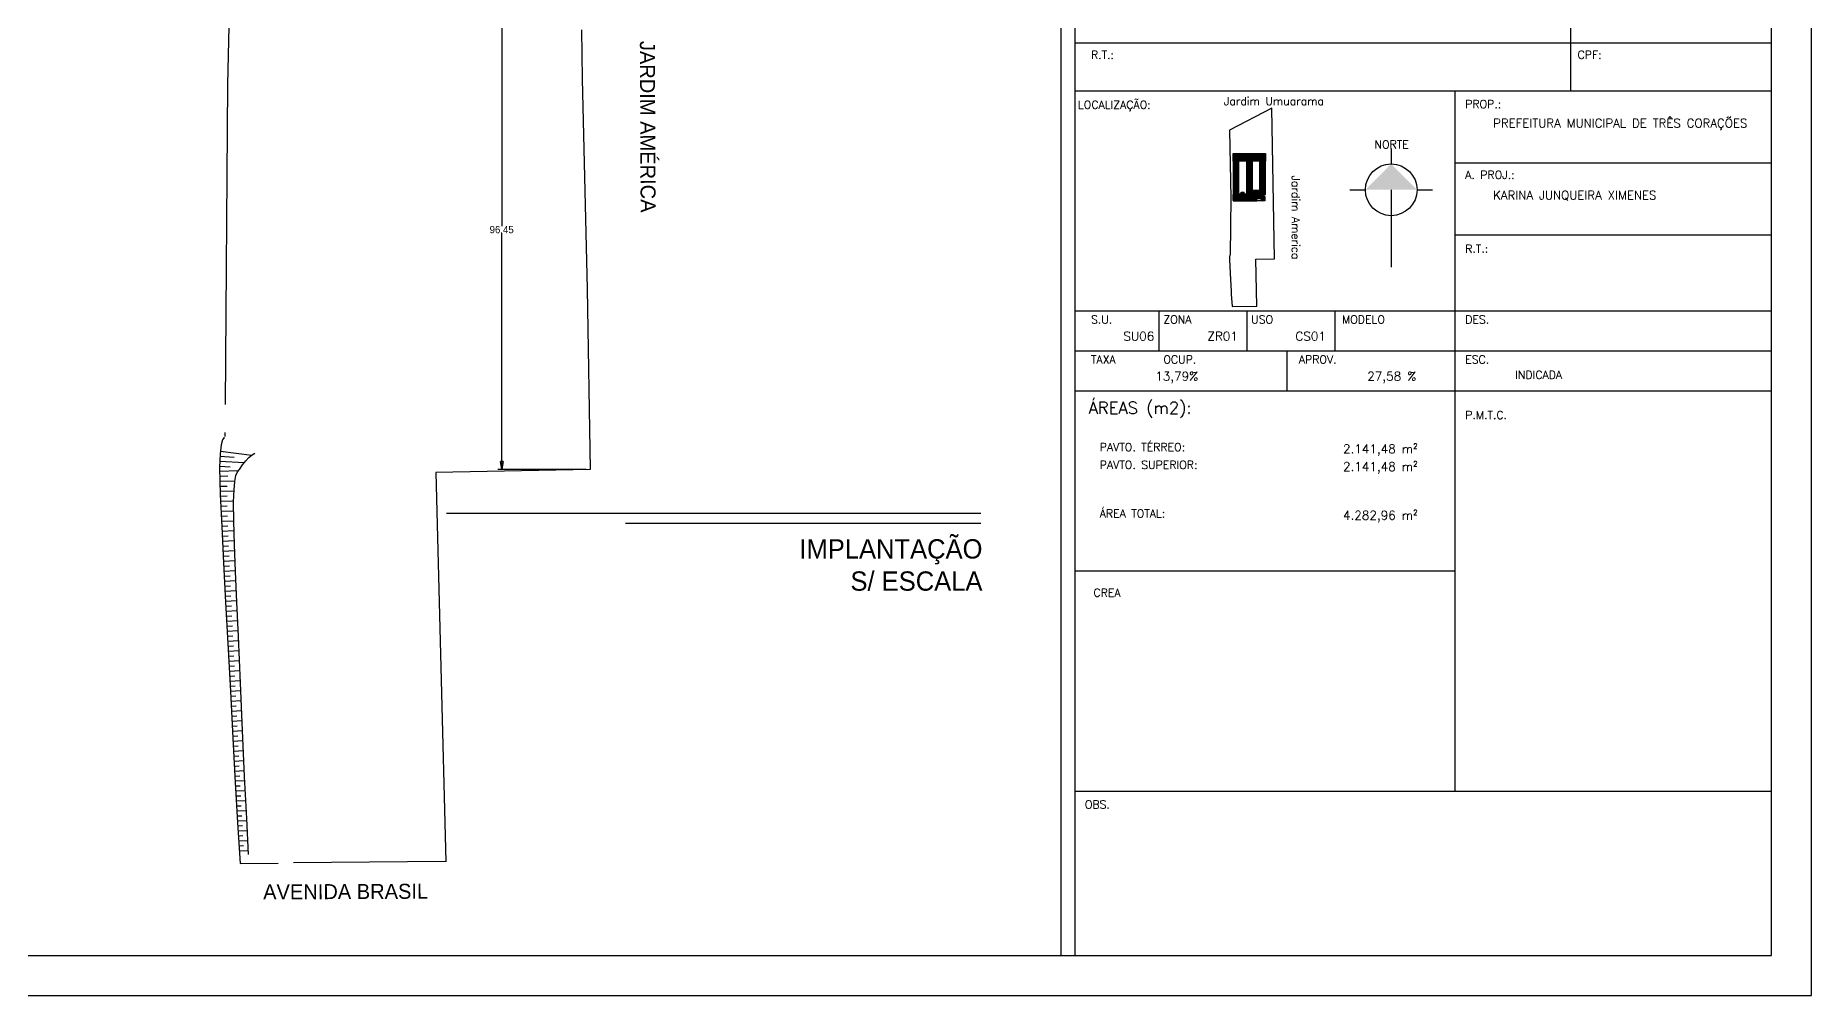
# Model space of a CAD drawing. Header units: inches. Extents: x 1211 to 1586, y 4594 to 4984.
# Drawn here: x 1477.61 to 1522.01, y 4703.16 to 4727.15 of the extents above; entities that cross this region are included whole.
import ezdxf

# ---------------------------------------------------------------- set-up
doc = ezdxf.new("R2010")
doc.units = ezdxf.units.IN
doc.header["$MEASUREMENT"] = 0
doc.linetypes.add('CERCA', pattern=[9.4, 8, -0.7, 0, -0.7])
doc.linetypes.add('CONTINUO', pattern=[0])
for name, color, linetype in [('0.4', 8, 'Continuous'), ('0.8', 8, 'Continuous'), ('1', 1, 'Continuous'), ('Block2', 2, 'Continuous'), ('LINHAS', 2, 'Continuous'), ('PLANIMETRIA', 7, 'CONTINUO'), ('PORTAS', 1, 'Continuous'), ('S2MARGF', 4, 'Continuous'), ('S2MARGG', 13, 'Continuous'), ('TEXTO', 8, 'Continuous')]:
    doc.layers.add(name, color=color, linetype=linetype)
doc.layers.add('LINHA FINAS', color=1, linetype='Continuous', lineweight=15)
doc.styles.add('ROMANS', font='romans', dxfattribs={"height": 0.2})
doc.dimstyles.new('UM_1.000000', dxfattribs={"dimtxt": 0.18, "dimasz": 0.2, "dimexe": 0.1, "dimexo": 0.1, "dimgap": 0, "dimtad": 1, "dimtih": 1, "dimtoh": 1, "dimzin": 0, "dimdsep": 46, "dimtxsty": 'Standard', "dimblk": 'CLOSED', "dimblk1": 'CLOSED', "dimblk2": 'CLOSED', "dimcen": 0.09, "dimazin": 2, "dimtfac": 1, "dimtdec": 4, "dimtofl": 0, "dimtmove": 0, "dimatfit": 3, "dimldrblk": 'CLOSED', "dimfxl": 1, "dimtolj": 1, "dimarcsym": 0})

# ---------------------------------------------------------------- blocks, each defined once
blk = doc.blocks.new('720B9A0')
at = {"layer": 'PLANIMETRIA', "color": 7, "linetype": 'CONTINUO'}
for points in [[(0, 0), (5.932662, 2.125118)], [(0.369749, -0.92846), (2.994664, 0.226855)], [(0.772591, -1.84373), (5.273953, 0.137475)], [(1.175433, -2.758999), (3.136705, -1.895776)], [(1.63614, -3.645679), (4.986921, -1.801275)], [(2.118355, -4.521732), (3.547955, -3.734823)], [(2.600569, -5.397785), (5.246986, -3.941092)], [(3.082784, -6.273838), (4.343166, -5.580073)], [(3.564999, -7.149891), (5.983131, -5.818855)], [(4.0499, -8.024449), (5.22346, -7.363961)], [(4.540365, -8.89591), (6.821995, -7.611792)], [(5.03083, -9.767371), (6.154207, -9.135126)], [(5.521294, -10.638832), (7.742335, -9.388814)], [(6.011759, -11.510293), (7.109422, -10.89252)], [(6.502223, -12.381754), (8.671836, -11.160681)], [(6.992688, -13.253215), (8.070197, -12.646786)], [(7.487748, -14.122073), (9.618092, -12.907015)], [(7.983186, -14.990716), (9.039204, -14.388408)], [(8.478623, -15.85936), (10.572354, -14.665185)], [(8.974061, -16.728003), (10.012636, -16.135644)], [(9.469498, -17.596647), (11.535857, -16.418083)], [(9.964936, -18.465291), (10.992719, -17.879087)], [(10.460373, -19.333934), (12.505148, -18.167682)], [(10.957964, -20.201345), (11.97187, -19.618287)], [(11.456474, -21.068228), (13.470445, -19.910073)], [(11.954985, -21.935112), (12.956903, -21.358948)], [(12.453496, -22.801995), (14.448101, -21.654976)], [(12.952007, -23.668879), (13.944693, -23.098024)], [(13.450518, -24.535762), (15.42666, -23.39936)], [(13.949028, -25.402646), (14.932484, -24.837099)], [(14.447539, -26.269529), (16.405219, -25.143744)], [(14.94756, -27.135542), (15.920758, -26.573175)], [(15.447888, -28.001378), (17.385949, -26.881459)], [(15.948216, -28.867214), (16.91308, -28.309663)], [(16.448544, -29.73305), (18.369937, -28.622763)], [(16.948872, -30.598886), (17.905401, -30.04615)], [(17.4492, -31.464722), (19.353924, -30.364067)], [(17.949528, -32.330558), (18.897723, -31.782638)], [(18.449856, -33.196394), (20.335287, -32.106887)], [(18.948227, -34.063355), (19.88855, -33.525713)], [(19.444585, -34.931473), (21.317589, -33.860558)], [(19.940943, -35.799591), (20.873624, -35.266318)], [(20.437301, -36.667709), (22.29502, -35.605533)], [(20.933659, -37.535827), (21.858697, -37.006924)], [(21.430017, -38.403945), (23.272451, -37.350509)], [(21.926375, -39.272063), (22.84377, -38.747529)], [(22.422733, -40.140181), (24.249882, -39.095484)], [(22.91909, -41.008299), (23.829237, -40.48791)], [(23.415448, -41.876417), (25.229644, -40.839126)], [(23.913054, -42.74382), (24.815737, -42.225956)], [(24.410673, -43.611215), (26.208686, -42.579707)], [(24.908293, -44.478611), (25.803623, -43.964966)], [(25.405912, -45.346006), (27.189218, -44.322935)], [(25.903531, -46.213402), (26.791508, -45.703976)], [(26.401151, -47.080798), (28.16975, -46.066164)], [(26.89877, -47.948193), (27.779393, -47.442985)], [(27.396389, -48.815589), (29.150298, -47.809382)], [(27.894008, -49.682984), (28.768227, -49.181451)], [(28.392655, -50.549789), (30.132601, -49.54693)], [(28.89202, -51.416181), (29.758388, -50.916829)], [(29.391385, -52.282572), (31.11691, -51.288025)], [(29.89075, -53.148964), (30.749907, -52.653769)], [(30.390116, -54.015356), (32.101219, -53.029121)], [(30.889481, -54.881747), (31.741427, -54.390708)], [(31.388846, -55.748139), (33.085527, -54.770216)], [(31.888211, -56.61453), (32.732946, -56.127647)], [(32.387576, -57.480922), (34.071886, -56.510131)], [(32.888706, -58.346293), (33.726232, -57.860239)], [(33.390648, -59.211195), (35.058493, -58.243268)], [(33.892589, -60.076096), (34.722909, -59.594224)], [(34.394531, -60.940997), (36.047963, -59.981435)], [(34.896473, -61.805899), (35.719586, -61.328209)], [(35.398415, -62.6708), (37.037434, -61.719603)], [(35.900357, -63.535702), (36.716263, -63.062194)], [(36.402299, -64.400603), (38.028309, -63.456955)], [(36.907058, -65.26386), (37.714781, -64.789854)], [(37.413185, -66.126319), (39.021245, -65.182641)], [(37.919313, -66.988777), (38.719649, -66.519106)], [(38.42544, -67.851236), (40.018727, -66.916227)], [(38.931568, -68.713695), (39.724518, -68.248358)], [(39.437695, -69.576153), (41.016209, -68.649814)]]:
    blk.add_lwpolyline(points, dxfattribs=at)
blk = doc.blocks.new('_Closed')
at = {"color": 0, "linetype": 'ByBlock', "lineweight": -2}
for p, q in [((-1, 0.166667), (0, 0)), ((-1, 0.166667), (-1, -0.166667)), ((0, 0), (-1, -0.166667)), ((0, 0), (-1, 0))]:
    blk.add_line(p, q, dxfattribs=at)
blk = doc.blocks.new('*D291')
at = {"color": 0, "lineweight": -2, "transparency": 16777216}
for p, q in [((1489.266, 4728.093), (1489.266, 4722.39)), ((1489.266, 4716.508), (1489.266, 4722.21)), ((1491.38, 4716.308), (1489.166, 4716.308))]:
    blk.add_line(p, q, dxfattribs=at)
at = {"layer": 'Defpoints', "color": 0, "transparency": 16777216}
for p in [(1489.266, 4728.293), (1489.266, 4716.308), (1491.48, 4716.308)]:
    blk.add_point(p, dxfattribs=at)
at = {"color": 0, "lineweight": -2, "transparency": 16777216, "xscale": 0.2, "yscale": 0.2, "zscale": 0.2}
for p, rotation in [((1489.266, 4728.293), 90), ((1489.266, 4716.308), 270)]:
    blk.add_blockref('_Closed', p, dxfattribs=dict(at, rotation=rotation))
at = {"color": 0, "transparency": 16777216, "insert": (1489.266, 4722.3), "char_height": 0.18, "attachment_point": 5}
blk.add_mtext('\\A1;96.45', dxfattribs=at)
blk = doc.blocks.new('Norte02')
at = {"layer": 'Block2'}
for p, q in [((0, 983), (0, 855)), ((-342, 641), (-214, 641)), ((0, 641), (0, 0)), ((214, 641), (342, 641))]:
    blk.add_line(p, q, dxfattribs=at)
blk.add_circle((0, 641), 214, dxfattribs=at)
blk.add_solid([(-214, 641), (0, 855), (214, 641)], dxfattribs=at)

msp = doc.modelspace()

# ---------------------------------------------------------------- hatches: boundary and pattern name
at = {"layer": '0.4'}
h = msp.add_hatch(dxfattribs=at)
h.set_pattern_fill('ANSI32,_O', color=8, scale=0.001094, angle=225)
h.set_pattern_definition([(270, (1508.05812, 4724.039595), (0.01041797, -5e-18), []), (270, (1508.054647, 4724.036123), (0.01041797, -5e-18), [])])
h.paths.add_polyline_path([(1508.3588, 4724.0139), (1508.3588, 4724.1076), (1507.5533, 4724.1076), (1507.5533, 4724.0139)])
h.paths.add_polyline_path([(1508.3588, 4724.1108), (1508.3588, 4724.2045), (1507.5533, 4724.2045), (1507.5533, 4724.1108)])
h.paths.add_polyline_path([(1508.3588, 4723.1865), (1508.3588, 4723.2725), (1508.0322, 4723.2725), (1508.0322, 4723.1865)])
h.paths.add_polyline_path([(1508.2684, 4723.216), (1508.2338, 4723.1985), (1508.1991, 4723.216), (1508.2338, 4723.2073)], flags=16)
h.paths.add_polyline_path([(1508.326, 4723.1278), (1508.326, 4723.1834), (1508.1416, 4723.1834), (1508.1416, 4723.0889), (1508.2586, 4723.0889), (1508.2586, 4723.1278)])
h.paths.add_polyline_path([(1508.1392, 4723.1053), (1508.1392, 4723.1811), (1508.0322, 4723.1811), (1507.5533, 4723.1811), (1507.5533, 4723.1053)])
h.paths.add_polyline_path([(1507.8809, 4723.1379), (1507.8463, 4723.1204), (1507.8116, 4723.1379), (1507.8463, 4723.1291)], flags=16)
h.paths.add_polyline_path([(1507.5533, 4723.1022), (1507.5533, 4723.0264), (1508.1392, 4723.0264), (1508.1392, 4723.1022)])
h.paths.add_polyline_path([(1507.8809, 4723.0708), (1507.8463, 4723.0796), (1507.8116, 4723.0708), (1507.8463, 4723.0883)], flags=16)
h.paths.add_polyline_path([(1508.2687, 4723.2136), (1508.1989, 4723.2136), (1508.1989, 4723.2319), (1508.2687, 4723.2319)], flags=24)
h.paths.add_polyline_path([(1508.2687, 4723.135), (1508.1989, 4723.135), (1508.1989, 4723.1533), (1508.2687, 4723.1533)], flags=24)
h.paths.add_polyline_path([(1507.8812, 4723.1355), (1507.8114, 4723.1355), (1507.8114, 4723.1538), (1507.8812, 4723.1538)], flags=24)
h.paths.add_polyline_path([(1507.8812, 4723.0569), (1507.8114, 4723.0569), (1507.8114, 4723.0752), (1507.8812, 4723.0752)], flags=24)
h.paths.add_polyline_path([(1507.9909, 4724.0624), (1507.9211, 4724.0624), (1507.9211, 4724.0807), (1507.9909, 4724.0807)], flags=24)
h.paths.add_polyline_path([(1507.9909, 4724.1409), (1507.9211, 4724.1409), (1507.9211, 4724.1592), (1507.9909, 4724.1592)], flags=24)
h = msp.add_hatch(dxfattribs=at)
h.set_pattern_fill('ANSI32', color=8, scale=0.001094, angle=-45)
h.set_pattern_definition([(360, (1498.231785, 4754.517709), (3e-18, 0.0104179687), []), (360, (1498.235258, 4754.514237), (3e-18, 0.0104179687), [])])
h.paths.add_polyline_path([(1508.3588, 4723.2748), (1508.3588, 4724.0092), (1508.2885, 4724.0092), (1508.2885, 4723.2748)])
h.paths.add_polyline_path([(1508.3173, 4723.6309), (1508.3086, 4723.5963), (1508.3173, 4723.5617), (1508.2998, 4723.5963)], flags=16)
h.paths.add_polyline_path([(1508.2853, 4723.2748), (1508.2853, 4724.0092), (1508.215, 4724.0092), (1508.215, 4723.2748)])
h.paths.add_polyline_path([(1508.2502, 4723.6309), (1508.2677, 4723.5963), (1508.2502, 4723.5617), (1508.259, 4723.5963)], flags=16)
h.paths.add_polyline_path([(1508.0299, 4723.1834), (1508.0299, 4724.0092), (1507.9596, 4724.0092), (1507.9596, 4723.1834)])
h.paths.add_polyline_path([(1507.9915, 4723.5617), (1507.974, 4723.5963), (1507.9915, 4723.6309), (1507.9828, 4723.5963)], flags=16)
h.paths.add_polyline_path([(1507.9564, 4723.1834), (1507.9564, 4724.0092), (1507.8861, 4724.0092), (1507.8861, 4723.1834)])
h.paths.add_polyline_path([(1507.9245, 4723.5617), (1507.9332, 4723.5963), (1507.9245, 4723.6309), (1507.942, 4723.5963)], flags=16)
h.paths.add_polyline_path([(1507.6955, 4723.1834), (1507.6955, 4724.0092), (1507.626, 4724.0092), (1507.626, 4723.1834)])
h.paths.add_polyline_path([(1507.6579, 4723.5617), (1507.6404, 4723.5963), (1507.6579, 4723.6309), (1507.6492, 4723.5963)], flags=16)
h.paths.add_polyline_path([(1507.6228, 4723.1834), (1507.6228, 4724.0092), (1507.5533, 4724.0092), (1507.5533, 4723.1834)])
h.paths.add_polyline_path([(1507.5909, 4723.5617), (1507.5996, 4723.5963), (1507.5909, 4723.6309), (1507.6084, 4723.5963)], flags=16)
h.paths.add_polyline_path([(1508.3411, 4723.0279), (1508.3411, 4723.1255), (1508.2625, 4723.1255), (1508.2625, 4723.0576, 0.4142136), (1508.2922, 4723.0279)])
h.paths.add_polyline_path([(1508.2989, 4723.0951), (1508.2943, 4723.077), (1508.2989, 4723.0589), (1508.2897, 4723.077)], flags=16)
h.paths.add_polyline_path([(1508.3134, 4723.6314), (1508.3134, 4723.5614), (1508.3346, 4723.5614), (1508.3346, 4723.6314)], flags=24)
h.paths.add_polyline_path([(1508.2329, 4723.6314), (1508.2329, 4723.5614), (1508.2541, 4723.5614), (1508.2541, 4723.6314)], flags=24)
h.paths.add_polyline_path([(1507.9876, 4723.6314), (1507.9876, 4723.5614), (1508.0088, 4723.5614), (1508.0088, 4723.6314)], flags=24)
h.paths.add_polyline_path([(1507.9071, 4723.6314), (1507.9071, 4723.5614), (1507.9283, 4723.5614), (1507.9283, 4723.6314)], flags=24)
h.paths.add_polyline_path([(1507.654, 4723.6314), (1507.654, 4723.5614), (1507.6752, 4723.5614), (1507.6752, 4723.6314)], flags=24)
h.paths.add_polyline_path([(1507.5735, 4723.6314), (1507.5735, 4723.5614), (1507.5947, 4723.5614), (1507.5947, 4723.6314)], flags=24)
h.paths.add_polyline_path([(1508.2968, 4723.0954), (1508.2968, 4723.0587), (1508.3079, 4723.0587), (1508.3079, 4723.0954)], flags=24)
at = {"layer": '0.8'}
h = msp.add_hatch(dxfattribs=at)
h.set_pattern_fill('ANSI32', color=8, scale=0.002188, angle=225)
h.set_pattern_definition([(270, (1488.102452, 4791.00339), (0.0208359375, -9e-18), []), (270, (1488.095507, 4790.996445), (0.0208359375, -9e-18), [])])
h.paths.add_polyline_path([(1507.8248, 4723.2318), (1507.7584, 4723.2318), (1507.7584, 4723.1834), (1507.8248, 4723.1834)])
h.paths.add_polyline_path([(1507.8092, 4723.2073), (1507.774, 4723.2073), (1507.774, 4723.2166), (1507.8092, 4723.2166)], flags=24)
at = {"layer": '1'}
for points in [[(1507.956, 4724.1346), (1507.9214, 4724.1434), (1507.956, 4724.1259), (1507.9907, 4724.1434)], [(1507.956, 4724.085), (1507.9214, 4724.0763), (1507.956, 4724.0938), (1507.9907, 4724.0763)], [(1507.5996, 4723.5963), (1507.5909, 4723.5617), (1507.6084, 4723.5963), (1507.5909, 4723.6309)], [(1507.6492, 4723.5963), (1507.6579, 4723.5617), (1507.6404, 4723.5963), (1507.6579, 4723.6309)], [(1507.9332, 4723.5963), (1507.9245, 4723.5617), (1507.942, 4723.5963), (1507.9245, 4723.6309)], [(1507.9828, 4723.5963), (1507.9915, 4723.5617), (1507.974, 4723.5963), (1507.9915, 4723.6309)], [(1508.259, 4723.5963), (1508.2502, 4723.5617), (1508.2677, 4723.5963), (1508.2502, 4723.6309)], [(1508.3086, 4723.5963), (1508.3173, 4723.5617), (1508.2998, 4723.5963), (1508.3173, 4723.6309)], [(1507.7916, 4723.2042), (1507.7741, 4723.2086), (1507.7916, 4723.1997), (1507.809, 4723.2086)], [(1507.8463, 4723.1291), (1507.8116, 4723.1379), (1507.8463, 4723.1204), (1507.8809, 4723.1379)], [(1507.8463, 4723.0796), (1507.8116, 4723.0708), (1507.8463, 4723.0883), (1507.8809, 4723.0708)], [(1508.2338, 4723.2073), (1508.1991, 4723.216), (1508.2338, 4723.1985), (1508.2684, 4723.216)], [(1508.2338, 4723.1577), (1508.1991, 4723.1489), (1508.2338, 4723.1664), (1508.2684, 4723.1489)], [(1508.2943, 4723.077), (1508.2989, 4723.0589), (1508.2897, 4723.077), (1508.2989, 4723.0951)]]:
    msp.add_hatch(color=8, dxfattribs=at).paths.add_polyline_path(points)

# ---------------------------------------------------------------- linework, layer by layer
at = {"layer": '0.8'}
for p, q in [((1501.2413, 4715.2035), (1487.8842, 4715.2035)), ((1501.2413, 4714.9607), (1492.3633, 4714.9607))]:
    msp.add_line(p, q, dxfattribs=at)
at = {"layer": '1', "color": 8}
for p, q in [((1507.551, 4724.2068), (1508.3611, 4724.2068)), ((1507.551, 4724.0115), (1507.551, 4724.2068)), ((1508.3611, 4724.0115), (1507.551, 4724.0115)), ((1507.5533, 4724.2045), (1508.3588, 4724.2045)), ((1507.5533, 4724.0139), (1507.5533, 4724.2045)), ((1508.3588, 4724.1108), (1507.5533, 4724.1108)), ((1508.3588, 4724.1092), (1507.5533, 4724.1092)), ((1508.3588, 4724.1076), (1507.5533, 4724.1076)), ((1508.3588, 4724.0139), (1507.5533, 4724.0139)), ((1507.6955, 4724.0092), (1507.5533, 4724.0092)), ((1507.5533, 4724.0092), (1507.5533, 4723.1834)), ((1507.6228, 4724.0092), (1507.6228, 4723.1834)), ((1507.6244, 4724.0092), (1507.6244, 4723.1834)), ((1507.626, 4724.0092), (1507.626, 4723.1834)), ((1507.6955, 4723.1834), (1507.6955, 4724.0092)), ((1508.0299, 4724.0092), (1507.8861, 4724.0092)), ((1507.8861, 4724.0092), (1507.8861, 4723.1834)), ((1507.9214, 4724.0763), (1507.956, 4724.085)), ((1507.9564, 4724.0092), (1507.9564, 4723.1834)), ((1507.958, 4724.0092), (1507.958, 4723.1834)), ((1507.9596, 4724.0092), (1507.9596, 4723.1834)), ((1508.0299, 4723.1834), (1508.0299, 4724.0092)), ((1508.3588, 4724.0092), (1508.215, 4724.0092)), ((1508.215, 4724.0092), (1508.215, 4723.2748)), ((1508.2853, 4724.0092), (1508.2853, 4723.2748)), ((1508.2869, 4724.0092), (1508.2869, 4723.2748)), ((1508.2885, 4724.0092), (1508.2885, 4723.2748)), ((1508.3588, 4724.2045), (1508.3588, 4724.0139)), ((1508.3588, 4723.2748), (1508.3588, 4724.0092)), ((1508.3611, 4724.2068), (1508.3611, 4724.0115)), ((1507.5996, 4723.5963), (1507.5909, 4723.6309)), ((1507.6084, 4723.5963), (1507.5909, 4723.6309)), ((1507.5909, 4723.5617), (1507.5996, 4723.5963)), ((1507.6084, 4723.5963), (1507.5909, 4723.5617)), ((1507.6404, 4723.5963), (1507.6579, 4723.6309)), ((1507.6404, 4723.5963), (1507.6579, 4723.5617)), ((1507.6492, 4723.5963), (1507.6579, 4723.6309)), ((1507.6579, 4723.5617), (1507.6492, 4723.5963)), ((1507.9332, 4723.5963), (1507.9245, 4723.6309)), ((1507.942, 4723.5963), (1507.9245, 4723.6309)), ((1507.9245, 4723.5617), (1507.9332, 4723.5963)), ((1507.942, 4723.5963), (1507.9245, 4723.5617)), ((1507.974, 4723.5963), (1507.9915, 4723.6309)), ((1507.974, 4723.5963), (1507.9915, 4723.5617)), ((1507.9828, 4723.5963), (1507.9915, 4723.6309)), ((1507.9915, 4723.5617), (1507.9828, 4723.5963)), ((1508.259, 4723.5963), (1508.2502, 4723.6309)), ((1508.2677, 4723.5963), (1508.2502, 4723.6309)), ((1508.2502, 4723.5617), (1508.259, 4723.5963)), ((1508.2677, 4723.5963), (1508.2502, 4723.5617)), ((1508.2998, 4723.5963), (1508.3173, 4723.6309)), ((1508.2998, 4723.5963), (1508.3173, 4723.5617)), ((1508.3086, 4723.5963), (1508.3173, 4723.6309)), ((1508.3173, 4723.5617), (1508.3086, 4723.5963)), ((1508.1392, 4723.1053), (1507.5533, 4723.1053)), ((1508.1392, 4723.1037), (1507.5533, 4723.1037)), ((1508.1392, 4723.1022), (1507.5533, 4723.1022)), ((1507.756, 4723.2342), (1507.8271, 4723.2342)), ((1507.756, 4723.1834), (1507.756, 4723.2342)), ((1507.7584, 4723.2318), (1507.8248, 4723.2318)), ((1507.7584, 4723.1834), (1507.7584, 4723.2318)), ((1507.7741, 4723.2086), (1507.7916, 4723.2042)), ((1507.7916, 4723.1997), (1507.7741, 4723.2086)), ((1507.7916, 4723.2042), (1507.809, 4723.2086)), ((1507.7916, 4723.1997), (1507.809, 4723.2086)), ((1507.8116, 4723.1379), (1507.8463, 4723.1291)), ((1507.8463, 4723.1204), (1507.8116, 4723.1379)), ((1507.8463, 4723.0883), (1507.8116, 4723.0708)), ((1507.8116, 4723.0708), (1507.8463, 4723.0796)), ((1507.8248, 4723.1834), (1507.8248, 4723.2318)), ((1507.8271, 4723.1834), (1507.8271, 4723.2342)), ((1507.8463, 4723.1291), (1507.8809, 4723.1379)), ((1507.8463, 4723.1204), (1507.8809, 4723.1379)), ((1507.8463, 4723.0883), (1507.8809, 4723.0708)), ((1507.8463, 4723.0796), (1507.8809, 4723.0708)), ((1508.0322, 4723.2748), (1508.0322, 4723.1834)), ((1508.3611, 4723.2748), (1508.0322, 4723.2748)), ((1508.3588, 4723.2725), (1508.0322, 4723.2725)), ((1508.3588, 4723.1865), (1508.0322, 4723.1865)), ((1508.326, 4723.185), (1508.0322, 4723.185)), ((1508.0322, 4723.1834), (1508.1416, 4723.1834)), ((1508.1416, 4723.1834), (1508.1416, 4723.0865)), ((1508.326, 4723.1834), (1508.1416, 4723.1834)), ((1508.1416, 4723.0889), (1508.2586, 4723.0889)), ((1508.1416, 4723.0865), (1508.2586, 4723.0865)), ((1508.2922, 4723.0264), (1508.1416, 4723.0264)), ((1508.2922, 4723.024), (1508.1416, 4723.024)), ((1508.1991, 4723.216), (1508.2338, 4723.2073)), ((1508.2338, 4723.1985), (1508.1991, 4723.216)), ((1508.2338, 4723.1664), (1508.1991, 4723.1489)), ((1508.1991, 4723.1489), (1508.2338, 4723.1577)), ((1508.2338, 4723.2073), (1508.2684, 4723.216)), ((1508.2338, 4723.1985), (1508.2684, 4723.216)), ((1508.2338, 4723.1664), (1508.2684, 4723.1489)), ((1508.2338, 4723.1577), (1508.2684, 4723.1489)), ((1508.2586, 4723.0889), (1508.2586, 4723.1278)), ((1508.2586, 4723.1278), (1508.326, 4723.1278)), ((1508.2586, 4723.0865), (1508.2586, 4723.0576)), ((1508.261, 4723.0576), (1508.261, 4723.1255)), ((1508.261, 4723.1255), (1508.3411, 4723.1255)), ((1508.2625, 4723.0576), (1508.2625, 4723.1255)), ((1508.2897, 4723.077), (1508.2989, 4723.0951)), ((1508.2897, 4723.077), (1508.2989, 4723.0589)), ((1508.2943, 4723.077), (1508.2989, 4723.0951)), ((1508.2989, 4723.0589), (1508.2943, 4723.077)), ((1508.326, 4723.1278), (1508.326, 4723.185)), ((1508.326, 4723.185), (1508.3588, 4723.185)), ((1508.3283, 4723.1278), (1508.3283, 4723.1826)), ((1508.3283, 4723.1826), (1508.3611, 4723.1826)), ((1508.3283, 4723.1278), (1508.3435, 4723.1278)), ((1508.3588, 4723.185), (1508.3588, 4723.2725)), ((1508.3611, 4723.1826), (1508.3611, 4723.2748))]:
    msp.add_line(p, q, dxfattribs=at)
at = {"layer": '1'}
msp.add_lwpolyline([(1507.524, 4720.3814), (1508.1472, 4720.3866), (1508.1164, 4721.5641), (1508.5838, 4721.5733), (1508.5204, 4725.3329), (1507.4579, 4724.783), (1507.4943, 4723.091), (1507.4781, 4721.6684), (1507.4709, 4721.6627), (1507.467, 4721.6477), (1507.4646, 4721.6283), (1507.4632, 4721.6132), (1507.4624, 4721.5981), (1507.4616, 4721.583), (1507.4618, 4721.5679), (1507.4623, 4721.5528), (1507.4628, 4721.5376), (1507.4633, 4721.5225), (1507.4639, 4721.5074), (1507.4644, 4721.4923), (1507.4651, 4721.4771), (1507.4658, 4721.462), (1507.4663, 4721.4507), (1507.4664, 4721.4469), (1507.4671, 4721.4318), (1507.4678, 4721.4167), (1507.4685, 4721.4004), (1507.4699, 4721.3713), (1507.4707, 4721.3562), (1507.4707, 4721.3411), (1507.4722, 4721.326), (1507.473, 4721.3109), (1507.4737, 4721.2957), (1507.4745, 4721.2806), (1507.4753, 4721.2655), (1507.4761, 4721.2504), (1507.4769, 4721.2353), (1507.4777, 4721.2202), (1507.4785, 4721.2051), (1507.4793, 4721.1899), (1507.4801, 4721.1748), (1507.481, 4721.1597), (1507.4818, 4721.1446), (1507.4827, 4721.1295), (1507.4835, 4721.1144), (1507.4843, 4721.0993), (1507.4852, 4721.0842), (1507.486, 4721.0691), (1507.4868, 4721.0539), (1507.4876, 4721.0388), (1507.4884, 4721.0237), (1507.4892, 4721.0086), (1507.49, 4720.9935), (1507.4907, 4720.9784), (1507.4915, 4720.9633), (1507.4923, 4720.9482), (1507.493, 4720.933), (1507.4938, 4720.9179), (1507.4946, 4720.9028), (1507.4954, 4720.8877), (1507.4962, 4720.8726), (1507.4969, 4720.8575), (1507.4977, 4720.8424), (1507.4985, 4720.8272), (1507.4985, 4720.8121), (1507.5001, 4720.797), (1507.5009, 4720.7819), (1507.5017, 4720.7668), (1507.5025, 4720.7517), (1507.5033, 4720.7366), (1507.5041, 4720.7215), (1507.5058, 4720.6912), (1507.524, 4720.3814)], dxfattribs=at)
at = {"layer": '1', "color": 8}
for points in [[(1507.6978, 4724.0115), (1507.551, 4724.0115), (1507.551, 4723.1834), (1507.6978, 4723.1834), (1507.6978, 4724.0115)], [(1508.0322, 4724.0092), (1508.0322, 4724.0115), (1507.8838, 4724.0115), (1507.8838, 4723.1834), (1508.0322, 4723.1834), (1508.0322, 4724.0115)], [(1508.0322, 4723.1834), (1507.551, 4723.1834), (1507.551, 4723.024), (1508.1181, 4723.024), (1508.1416, 4723.024), (1508.1416, 4723.1834), (1508.0322, 4723.1834)], [(1508.3435, 4723.1278), (1508.3435, 4723.024), (1508.2922, 4723.024)], [(1508.3411, 4723.1255), (1508.3411, 4723.0264), (1508.2922, 4723.0264)], [(1508.3411, 4723.0279), (1508.2922, 4723.0279)]]:
    msp.add_lwpolyline(points, dxfattribs=at)
for points in [[(1508.3611, 4723.2748), (1508.3611, 4724.0115), (1508.2127, 4724.0115), (1508.2127, 4723.2748)], [(1508.0322, 4723.1811), (1507.5533, 4723.1811), (1507.5533, 4723.0264), (1508.1181, 4723.0264), (1508.1392, 4723.0264), (1508.1392, 4723.1811)]]:
    msp.add_lwpolyline(points, close=True, dxfattribs=at)
for radius in [0.0336, 0.0312, 0.0297]:
    msp.add_arc((1508.2922, 4723.0576), radius, 180, 270, dxfattribs=at)
at = {"layer": 'LINHA FINAS'}
msp.add_arc((1487.858, 4706.5174), 1.097, 180.35797, 180.51012, dxfattribs=at)
at = {"layer": 'LINHAS', "color": 7}
for p, q in [((1503.2479, 4733.5132), (1503.2479, 4704.1632)), ((1515.9979, 4725.7632), (1515.9979, 4733.1632)), ((1520.9979, 4726.9632), (1503.5979, 4726.9632)), ((1520.9979, 4725.7632), (1503.5979, 4725.7632)), ((1513.0979, 4725.7632), (1513.0979, 4708.2632)), ((1520.9979, 4723.9632), (1513.0979, 4723.9632)), ((1520.9979, 4722.1632), (1513.0979, 4722.1632)), ((1520.9979, 4720.2632), (1503.5979, 4720.2632)), ((1505.6979, 4720.2632), (1505.6979, 4719.2632)), ((1507.8979, 4720.2632), (1507.8979, 4719.2632)), ((1510.0979, 4720.2632), (1510.0979, 4719.2632)), ((1520.9979, 4719.2632), (1503.5979, 4719.2632)), ((1508.8979, 4719.2632), (1508.8979, 4718.2632)), ((1520.9979, 4718.2632), (1503.5979, 4718.2632)), ((1513.0979, 4713.7632), (1503.5979, 4713.7632)), ((1520.9979, 4708.2632), (1503.5979, 4708.2632))]:
    msp.add_line(p, q, dxfattribs=at)
at = {"layer": 'LINHAS', "color": 7, "const_width": 0.04}
msp.add_lwpolyline([(1503.5979, 4733.1632), (1503.5979, 4704.1632)], dxfattribs=at)
at = {"layer": 'PLANIMETRIA', "color": 7, "linetype": 'CONTINUO'}
for points in [[(1482.4808, 4728.8428), (1482.4159, 4725.9278)], [(1491.2653, 4727.2918), (1491.2746, 4726.0578)], [(1491.2746, 4726.0578), (1491.4062, 4720.8171), (1491.4796, 4716.3076)], [(1482.3463, 4717.0926), (1482.3195, 4717.0947), (1482.2875, 4717.0457), (1482.2552, 4716.9217), (1482.2273, 4716.699), (1482.2087, 4716.3536), (1482.232, 4715.6786), (1482.2673, 4714.8792), (1482.3122, 4713.9774), (1482.3646, 4712.9951), (1482.4224, 4711.9544), (1482.4828, 4710.768), (1482.5442, 4709.5945), (1482.6046, 4708.4832), (1482.6619, 4707.4834), (1482.7255, 4706.4624), (1483.6763, 4706.467)], [(1482.94, 4706.6838), (1482.8919, 4707.5816), (1482.8402, 4708.6353), (1482.7873, 4709.785), (1482.7353, 4710.9711), (1482.6864, 4712.1336), (1482.6472, 4712.9884), (1482.6145, 4713.7561), (1482.5892, 4714.4329), (1482.5724, 4715.015), (1482.5654, 4715.4986), (1482.5746, 4715.7961), (1482.5943, 4716.0086), (1482.6242, 4716.1533), (1482.664, 4716.2475), (1482.7134, 4716.3084), (1482.7873, 4716.4242), (1482.8664, 4716.5234), (1482.9469, 4716.6056), (1483.0245, 4716.6701), (1483.0955, 4716.7166)], [(1491.4796, 4716.3076), (1487.6189, 4716.2313)], [(1487.6189, 4716.2313), (1487.8729, 4706.5057)]]:
    msp.add_lwpolyline(points, dxfattribs=at)
at = {"layer": 'PLANIMETRIA', "color": 7, "linetype": 'CERCA'}
for points in [[(1482.4159, 4725.9278), (1482.3463, 4717.0926)], [(1484.0592, 4706.4836), (1487.858, 4706.5174)]]:
    msp.add_lwpolyline(points, dxfattribs=at)
at = {"layer": 'S2MARGF'}
msp.add_lwpolyline([(1416.61, 4703.1632), (1522.01, 4703.1632), (1522.01, 4787.2632), (1416.61, 4787.2632)], close=True, dxfattribs=at)
at = {"layer": 'S2MARGG'}
for p, q in [((1521.01, 4704.1632), (1521.01, 4786.2632)), ((1419.11, 4704.1632), (1521.01, 4704.1632))]:
    msp.add_line(p, q, dxfattribs=at)

# ---------------------------------------------------------------- block references
at = {"layer": 'PLANIMETRIA', "color": 255, "xscale": 0.1249999999997799, "yscale": 0.1249999999997799, "zscale": 0.1249999999997799, "rotation": 333.1537154180283}
msp.add_blockref('720B9A0', (1482.2351, 4716.7615), dxfattribs=at)
at = {"layer": 'PORTAS', "linetype": 'CERCA', "xscale": 0.003020305089194153, "yscale": 0.003020305089194153, "zscale": 0.003020305089194153}
msp.add_blockref('Norte02', (1511.5036, 4721.3594), dxfattribs=at)

# ---------------------------------------------------------------- texts
at = {"linetype": 'Continuous', "char_height": 0.375, "attachment_point": 1}
for s, insert, rotation in [('JARDIM AMÉRICA', (1493.0959, 4727.0189), 270.25632), ('AVENIDA BRASIL', (1483.3021, 4705.9374), 0.25632)]:
    msp.add_mtext_dynamic_manual_height_columns(s, width=57.056462, gutter_width=1, heights=[0], dxfattribs=dict(at, insert=insert, rotation=rotation))
at = {"layer": '0.8', "extrusion": (-0.141435, 3.16192e-13, 0.989948), "insert": (1501.2852, 4713.2708, 0.0022), "char_height": 0.482295, "width": 13.730921, "attachment_point": 9, "text_direction": (0.989948, 0, 0.141435)}
msp.add_mtext('\\A1;IMPLANTAÇÃO\\PS/ ESCALA', dxfattribs=at)
at = {"layer": '1', "color": 8}
for insert, char_height, width, attachment_point, rotation in [((1507.956, 4724.1424), 0.005653, 0.098181, 2, 180), ((1507.956, 4724.0773), 0.005653, 0.098181, 8, 180), ((1507.5919, 4723.5963), 0.005653, 0.098181, 2, 270), ((1507.6569, 4723.5963), 0.005653, 0.098181, 8, 270), ((1507.9255, 4723.5963), 0.005653, 0.098181, 2, 270), ((1507.9905, 4723.5963), 0.005653, 0.098181, 8, 270), ((1508.2512, 4723.5963), 0.005653, 0.098181, 2, 270), ((1508.3163, 4723.5963), 0.005653, 0.098181, 8, 270), ((1507.7916, 4723.2081), 0.002847, 0.049455, 2, 180), ((1507.8463, 4723.1369), 0.005653, 0.098181, 2, 180), ((1507.8463, 4723.0718), 0.005653, 0.098181, 8, 180), ((1508.2338, 4723.215), 0.005653, 0.098181, 2, 180), ((1508.2338, 4723.15), 0.005653, 0.098181, 8, 180), ((1508.2983, 4723.077), 0.002961, 0.051422, 8, 270)]:
    msp.add_mtext('TELHA METALICA\\Pi = 10%', dxfattribs=dict(at, insert=insert, char_height=char_height, width=width, attachment_point=attachment_point, rotation=rotation))
at = {"layer": 'TEXTO', "color": 7, "style": 'ROMANS'}
for s, height, p in [('R.T.:', 0.2, (1503.9982, 4726.5693)), ('CPF:', 0.2, (1516.1633, 4726.5693)), ('LOCALIZAÇÃO:', 0.2, (1503.6722, 4725.3206)), ('Jardim Umuarama', 0.2, (1507.3209, 4725.4125, -0.0011)), ('PROP.:', 0.2, (1513.353, 4725.3387)), ('PREFEITURA MUNICIPAL DE TRÊS CORAÇÕES', 0.215464, (1514.0522, 4724.853)), ('NORTE', 0.2, (1511.0847, 4724.328)), ('A. PROJ.:', 0.2, (1513.353, 4723.5697)), ('KARINA JUNQUEIRA XIMENES', 0.215464, (1514.0522, 4723.053)), ('R.T.:', 0.2, (1513.353, 4721.7238)), ('S.U.', 0.2, (1503.9982, 4719.9548)), ('ZONA', 0.2, (1505.8076, 4719.9548)), ('USO', 0.2, (1508.0019, 4719.9548)), ('MODELO', 0.2, (1510.2732, 4719.9548)), ('DES.', 0.2, (1513.353, 4719.9548)), ('SU06', 0.22, (1504.8075, 4719.5274)), ('ZR01', 0.22, (1506.9075, 4719.5274)), ('CS01', 0.22, (1509.1075, 4719.5274)), ('TAXA', 0.2, (1503.9982, 4718.9549)), ('OCUP.', 0.2, (1505.8076, 4718.9549)), ('APROV.', 0.2, (1509.1953, 4718.9549)), ('ESC.', 0.2, (1513.353, 4718.9549)), ('13,79%%%', 0.22, (1505.6049, 4718.5274)), ('27,58 %%%', 0.22, (1510.9049, 4718.5274)), ('INDICADA', 0.2, (1514.6008, 4718.5717)), ('ÁREAS (m2):', 0.3, (1503.9387, 4717.6983)), ('P.M.T.C.', 0.2, (1513.353, 4717.5676)), ('PAVTO. TÉRREO:', 0.2, (1504.2165, 4716.7655)), ('2.141,48 m²', 0.22, (1510.2976, 4716.7109)), ('PAVTO. SUPERIOR:', 0.2, (1504.2165, 4716.3233)), ('2.141,48 m²', 0.22, (1510.2976, 4716.2686)), ('ÁREA TOTAL: ', 0.2, (1504.2165, 4715.1066)), ('4.282,96 m²', 0.22, (1510.2976, 4715.052)), ('CREA', 0.2, (1504.0616, 4713.1279)), ('OBS.', 0.2, (1503.8452, 4707.8353))]:
    msp.add_text(s, height=height, dxfattribs=at).set_placement(p)
msp.add_text('Jardim America', height=0.2, rotation=270, dxfattribs=at).set_placement((1509.0187, 4723.6548, -0.0011))

# ---------------------------------------------------------------- dimensions: what is measured, and where the dimension line sits
dim = msp.add_linear_dim(base=(1489.266, 4716.3076), p1=(1489.266, 4728.2931), p2=(1491.4796, 4716.3076), angle=90, text='96.45', dimstyle='UM_1.000000')
dim.commit()
dim.dimension.update_dxf_attribs({"geometry": '*D291', "text_midpoint": (1489.266, 4722.3004), "dimtype": 160})

doc.saveas('drawing.dxf')
